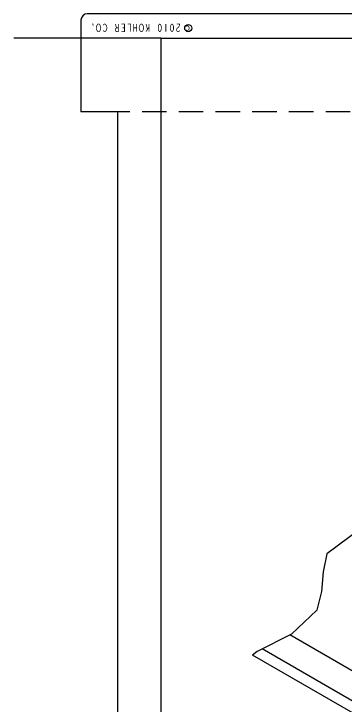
# Model space of a CAD drawing. Extents: x -347 to 953, y -714 to 758.
# Drawn here: x 199.94 to 206.71, y -41.8 to -27.67 of the extents above; entities that cross this region are included whole.
import ezdxf

# ---------------------------------------------------------------- set-up
doc = ezdxf.new("R2010")
doc.units = 0
doc.header["$MEASUREMENT"] = 0
doc.linetypes.add('DASHED', pattern=[0.75, 0.5, -0.25])
doc.layers.get('0').update_dxf_attribs({"linetype": 'CONTINUOUS'})
doc.layers.add('___SYMBOL', color=7, linetype='CONTINUOUS')
doc.layers.add('_CURVE', color=7, linetype='CONTINUOUS')

# ---------------------------------------------------------------- blocks, each defined once
blk = doc.blocks.new('SYMBOL_13_BL4', base_point=(38.325, 7.62))
at = {"layer": '___SYMBOL', "color": 7, "linetype": 'Continuous', "const_width": 0.015}
blk.add_lwpolyline([(37.421, 7.594), (37.415, 7.586), (37.404, 7.579), (37.392, 7.579), (37.38, 7.586), (37.374, 7.594), (37.369, 7.602), (37.363, 7.625), (37.369, 7.649), (37.374, 7.657), (37.38, 7.664), (37.392, 7.672), (37.404, 7.672), (37.415, 7.664), (37.421, 7.657)], dxfattribs=at)
at = {"layer": '___SYMBOL', "color": 2, "linetype": 'Continuous', "const_width": 0.015}
for points in [[(37.56, 7.672), (37.567, 7.685), (37.583, 7.698), (37.599, 7.698), (37.614, 7.685), (37.622, 7.672), (37.622, 7.646), (37.614, 7.633), (37.599, 7.62), (37.583, 7.607), (37.567, 7.581), (37.56, 7.542), (37.622, 7.542)], [(37.716, 7.542), (37.7, 7.555), (37.692, 7.568), (37.685, 7.594), (37.685, 7.646), (37.692, 7.672), (37.7, 7.685), (37.716, 7.698), (37.731, 7.685), (37.739, 7.672), (37.747, 7.646), (37.747, 7.594), (37.739, 7.568), (37.731, 7.555), (37.716, 7.542)], [(37.841, 7.698), (37.841, 7.542)], [(37.966, 7.542), (37.95, 7.555), (37.942, 7.568), (37.935, 7.594), (37.935, 7.646), (37.942, 7.672), (37.95, 7.685), (37.966, 7.698), (37.981, 7.685), (37.989, 7.672), (37.997, 7.646), (37.997, 7.594), (37.989, 7.568), (37.981, 7.555), (37.966, 7.542)], [(38.185, 7.698), (38.185, 7.542)], [(38.185, 7.607), (38.247, 7.698)], [(38.216, 7.646), (38.247, 7.542)], [(38.372, 7.568), (38.364, 7.555), (38.349, 7.542), (38.333, 7.542), (38.317, 7.555), (38.31, 7.568), (38.302, 7.581), (38.294, 7.62), (38.302, 7.659), (38.31, 7.672), (38.317, 7.685), (38.333, 7.698), (38.349, 7.698), (38.364, 7.685), (38.372, 7.672), (38.38, 7.659), (38.388, 7.62), (38.38, 7.581), (38.372, 7.568)], [(38.435, 7.698), (38.435, 7.542)], [(38.435, 7.62), (38.497, 7.62)], [(38.497, 7.698), (38.497, 7.542)], [(38.56, 7.698), (38.56, 7.542), (38.622, 7.542)], [(38.747, 7.542), (38.685, 7.542), (38.685, 7.698), (38.747, 7.698)], [(38.685, 7.62), (38.724, 7.62)], [(38.81, 7.542), (38.81, 7.698), (38.849, 7.698), (38.864, 7.685), (38.872, 7.672), (38.872, 7.646), (38.864, 7.633), (38.849, 7.62), (38.81, 7.62)], [(38.849, 7.62), (38.872, 7.542)], [(39.122, 7.568), (39.114, 7.555), (39.099, 7.542), (39.083, 7.542), (39.067, 7.555), (39.06, 7.568), (39.052, 7.581), (39.044, 7.62), (39.052, 7.659), (39.06, 7.672), (39.067, 7.685), (39.083, 7.698), (39.099, 7.698), (39.114, 7.685), (39.122, 7.672)], [(39.247, 7.568), (39.239, 7.555), (39.224, 7.542), (39.208, 7.542), (39.192, 7.555), (39.185, 7.568), (39.177, 7.581), (39.169, 7.62), (39.177, 7.659), (39.185, 7.672), (39.192, 7.685), (39.208, 7.698), (39.224, 7.698), (39.239, 7.685), (39.247, 7.672), (39.255, 7.659), (39.263, 7.62), (39.255, 7.581), (39.247, 7.568)], [(39.341, 7.542), (39.333, 7.542), (39.333, 7.555), (39.341, 7.542)]]:
    blk.add_lwpolyline(points, dxfattribs=at)
at = {"layer": '___SYMBOL', "color": 7, "linetype": 'Continuous'}
blk.add_circle((37.383, 7.626), 0.0728, dxfattribs=at)

msp = doc.modelspace()

# ---------------------------------------------------------------- linework, layer by layer
at = {"linetype": 'Continuous'}
msp.add_line((202.944854, -28.174526), (235.184854, -28.174526), dxfattribs=at)
at = {"color": 7, "linetype": 'Continuous'}
for p, q in [((207.023175, -38.194362), (206.337419, -38.710318)), ((206.337419, -38.710318), (206.2615, -39.072289)), ((206.2615, -39.072289), (206.229484, -39.476766)), ((206.229484, -39.476766), (206.132958, -39.855299)), ((206.132958, -39.855299), (205.61352, -40.349977)), ((205.61352, -40.349977), (204.911936, -40.70263)), ((213.059248, -44.680925), (205.583656, -40.364988)), ((212.53721, -44.99191), (205.016635, -40.650003)), ((204.911936, -40.70263), (204.816687, -40.775428)), ((212.282366, -45.085641), (204.816687, -40.775428))]:
    msp.add_line(p, q, dxfattribs=at)
at = {"layer": '_CURVE', "color": 8}
for p, q in [((236.684854, -27.674526), (201.444854, -27.674526)), ((201.314854, -27.804526), (201.314854, -29.674526)), ((202.064854, -29.674526), (201.314854, -29.674526)), ((202.064854, -29.674526), (202.064854, -48.664526))]:
    msp.add_line(p, q, dxfattribs=at)
at = {"layer": '_CURVE', "color": 7, "linetype": 'Continuous'}
for q in [(199.944854, -28.174526), (202.944854, -47.284526)]:
    msp.add_line((202.944854, -28.174526), q, dxfattribs=at)
at = {"layer": '_CURVE', "color": 8, "linetype": 'DASHED'}
msp.add_line((236.064854, -29.674526), (202.064854, -29.674526), dxfattribs=at)
at = {"layer": '_CURVE', "color": 8}
msp.add_arc((201.444854, -27.804526), 0.13, 90, 180, dxfattribs=at)

# ---------------------------------------------------------------- block references
at = {"layer": '___SYMBOL', "color": 2, "linetype": 'Continuous', "rotation": 180}
msp.add_blockref('SYMBOL_13_BL4', (202.565981, -27.960748), dxfattribs=at)

doc.saveas('drawing.dxf')
